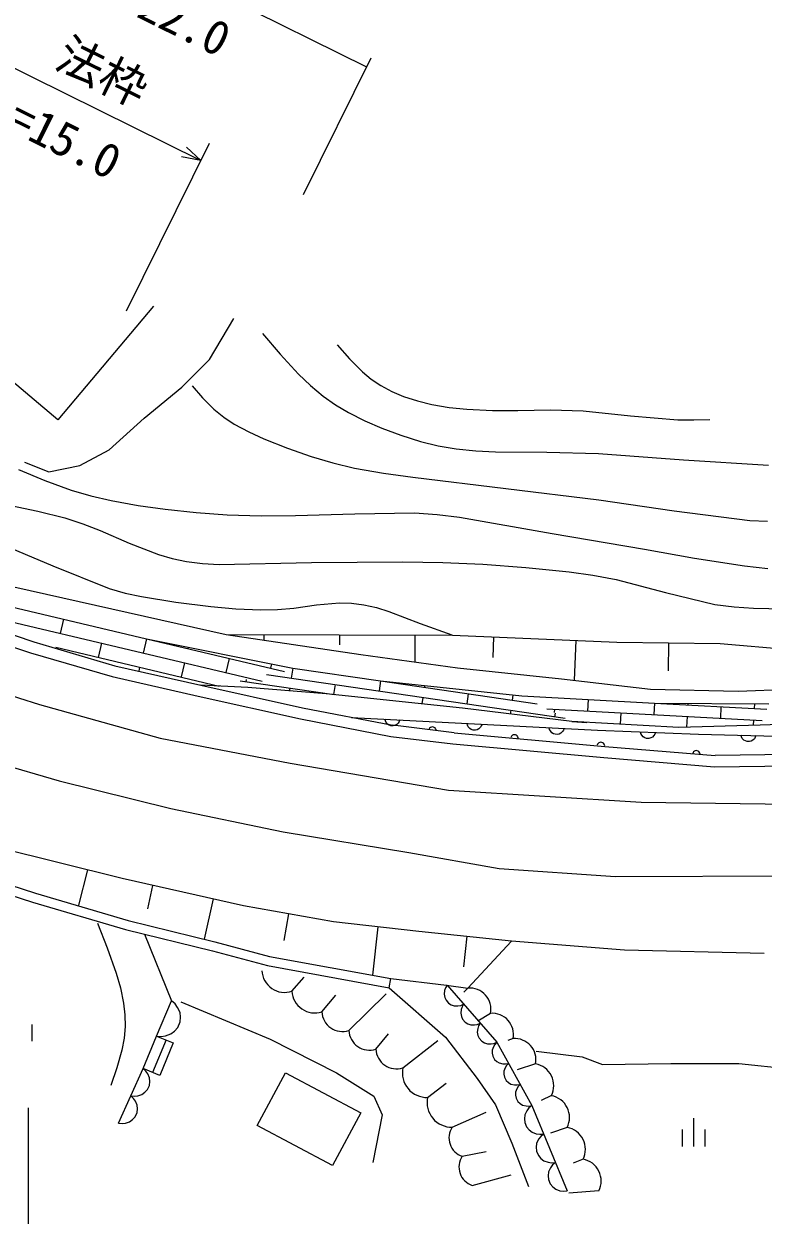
# Model space of a CAD drawing. Units: millimetres, scale not verified. Extents: x 40000 to 680000, y 20000 to 380000.
# Drawn here: x 508388 to 547762, y 249007 to 312458 of the extents above; entities that cross this region are included whole.
import ezdxf
from ezdxf.enums import TextEntityAlignment as Align

# ---------------------------------------------------------------- set-up
doc = ezdxf.new("R2010")
doc.units = ezdxf.units.MM
doc.header["$LTSCALE"] = 1000
doc.linetypes.add('CHAIN', pattern=[18.5, 12, -1.5, 3.5, -1.5])
for name, color, linetype, lineweight in [('M-BGD', 7, 'Continuous', 25), ('M-BMK', 2, 'CHAIN', 13), ('M-STR-HTXT', 7, 'Continuous', 13)]:
    doc.layers.add(name, color=color, linetype=linetype, lineweight=lineweight)
doc.styles.add('ＭＳ ゴシック', font='')
doc.styles.get('ＭＳ ゴシック').set_extended_font_data('MS Gothic')

msp = doc.modelspace()

# ---------------------------------------------------------------- linework, layer by layer
at = {"layer": 'M-BGD'}
for p, q in [((515302, 297420), (510199, 291373)), ((510199, 291373), (504077, 296540)), ((518274, 294586), (519577, 296757)), ((521099, 295969), (522041, 294857)), ((525069, 295358), (525724, 294618)), ((516798, 293110), (518274, 294586)), ((522041, 294857), (523022, 293793)), ((525724, 294618), (526422, 293921)), ((523022, 293793), (523656, 293188)), ((526422, 293921), (526894, 293531)), ((517346, 293176), (517905, 292534)), ((523656, 293188), (524335, 292623)), ((526894, 293531), (527403, 293190)), ((527403, 293190), (527990, 292875)), ((514801, 291460), (516798, 293110)), ((517905, 292534), (518511, 291932)), ((524335, 292623), (524983, 292166)), ((527990, 292875), (528609, 292613)), ((528609, 292613), (529351, 292370)), ((518511, 291932), (519031, 291517)), ((524983, 292166), (525676, 291752)), ((529351, 292370), (530115, 292184)), ((530115, 292184), (531043, 292026)), ((531043, 292026), (531983, 291928)), ((531983, 291928), (533340, 291869)), ((534691, 291869), (536433, 291891)), ((536433, 291891), (538170, 291853)), ((512934, 289767), (514801, 291460)), ((519031, 291517), (519596, 291144)), ((525676, 291752), (526544, 291313)), ((526544, 291313), (527450, 290923)), ((533340, 291869), (534691, 291869)), ((538170, 291853), (540689, 291578)), ((540689, 291578), (543216, 291365)), ((543216, 291365), (544064, 291367)), ((544064, 291367), (544924, 291387)), ((519596, 291144), (520364, 290724)), ((520364, 290724), (521165, 290355)), ((527450, 290923), (528470, 290545)), ((521165, 290355), (522425, 289854)), ((528470, 290545), (529516, 290221)), ((529516, 290221), (530458, 289990)), ((530458, 289990), (531420, 289816)), ((511371, 288942), (512934, 289767)), ((522425, 289854), (523694, 289412)), ((523694, 289412), (524840, 289074)), ((531420, 289816), (532452, 289707)), ((532452, 289707), (533499, 289656)), ((533499, 289656), (536248, 289643)), ((536248, 289643), (538994, 289570)), ((538994, 289570), (543511, 289230)), ((508110, 288714), (509501, 288144)), ((508419, 289115), (509721, 288594)), ((509721, 288594), (511371, 288942)), ((524840, 289074), (526000, 288794)), ((526000, 288794), (527545, 288526)), ((543511, 289230), (548050, 288948)), ((509501, 288144), (510918, 287628)), ((527545, 288526), (529099, 288318)), ((529099, 288318), (534049, 287716)), ((510918, 287628), (511961, 287322)), ((534049, 287716), (539010, 287113)), ((507702, 286805), (509142, 286503)), ((511961, 287322), (513031, 287071)), ((513031, 287071), (514469, 286809)), ((514469, 286809), (515918, 286607)), ((539010, 287113), (543021, 286528)), ((509142, 286503), (510576, 286140)), ((515918, 286607), (517560, 286427)), ((517560, 286427), (519214, 286307)), ((519214, 286307), (521030, 286256)), ((521030, 286256), (522857, 286265)), ((522857, 286265), (526024, 286365)), ((526024, 286365), (529199, 286405)), ((529199, 286405), (530401, 286328)), ((530401, 286328), (531599, 286191)), ((531599, 286191), (536518, 285314)), ((543021, 286528), (547046, 286003)), ((510576, 286140), (511528, 285832)), ((511528, 285832), (512462, 285466)), ((547046, 286003), (547996, 285974)), ((512462, 285466), (514005, 284802)), ((536518, 285314), (541447, 284486)), ((506960, 284842), (509935, 283590)), ((514005, 284802), (515558, 284198)), ((541447, 284486), (544101, 284008)), ((515558, 284198), (516296, 283979)), ((516296, 283979), (517048, 283819)), ((517048, 283819), (517911, 283708)), ((517911, 283708), (518797, 283655)), ((518797, 283655), (523702, 283761)), ((523702, 283761), (528564, 283806)), ((528564, 283806), (530700, 283776)), ((530700, 283776), (532835, 283685)), ((532835, 283685), (535127, 283511)), ((544101, 284008), (546770, 283589)), ((509935, 283590), (512941, 282392)), ((535127, 283511), (537427, 283276)), ((537427, 283276), (538686, 283100)), ((538686, 283100), (539933, 282864)), ((546770, 283589), (548011, 283449)), ((506393, 282808), (519167, 279929)), ((512941, 282392), (513782, 282144)), ((539933, 282864), (542553, 282169)), ((506101, 281791), (514914, 279701)), ((506101, 281791), (514914, 279701)), ((513782, 282144), (514649, 281951)), ((514649, 281951), (516488, 281661)), ((542553, 282169), (545193, 281531)), ((516488, 281661), (518341, 281430)), ((518341, 281430), (519676, 281308)), ((519676, 281308), (521015, 281247)), ((521015, 281247), (521893, 281264)), ((521893, 281264), (522769, 281342)), ((522769, 281342), (523980, 281507)), ((523980, 281507), (525194, 281612)), ((525194, 281612), (525844, 281596)), ((525844, 281596), (526490, 281519)), ((526490, 281519), (527163, 281373)), ((527163, 281373), (527828, 281166)), ((527828, 281166), (529498, 280527)), ((545193, 281531), (546217, 281404)), ((546217, 281404), (547253, 281335)), ((547253, 281335), (548885, 281307)), ((502392, 281016), (508750, 278962)), ((505761, 280604), (508926, 279536)), ((505887, 281045), (521077, 277444)), ((510508, 280746), (510329, 279992)), ((529498, 280527), (531178, 279911)), ((519167, 279929), (526333, 278863)), ((519167, 279929), (531221, 279892)), ((521176, 279923), (521175, 279631)), ((525194, 279911), (525192, 279384)), ((529212, 279899), (529207, 278473)), ((531221, 279892), (539967, 279525)), ((508926, 279536), (513236, 278272)), ((510098, 279251), (518795, 277189)), ((512532, 279470), (512354, 278716)), ((514914, 279701), (514736, 278947)), ((514914, 279701), (522707, 278143)), ((514914, 279701), (522273, 277957)), ((517136, 279257), (517118, 279179)), ((533407, 279801), (533361, 278702)), ((537780, 279617), (537691, 277500)), ((539967, 279525), (545479, 279451)), ((542723, 279488), (542703, 277998)), ((545479, 279451), (551138, 278974)), ((508750, 278962), (513085, 277691)), ((519321, 278657), (519142, 277903)), ((526333, 278863), (531478, 278165)), ((501833, 278515), (509229, 276204)), ((513236, 278272), (517812, 277235)), ((514557, 278194), (514507, 277984)), ((516939, 278425), (516760, 277671)), ((521580, 278368), (521524, 278134)), ((522707, 278143), (522629, 277609)), ((522707, 278143), (527383, 277459)), ((522707, 278143), (527383, 277459)), ((531478, 278165), (537027, 277577)), ((513085, 277691), (517680, 276650)), ((519915, 277462), (524911, 276731)), ((520231, 277539), (520213, 277418)), ((521311, 277802), (537215, 275475)), ((527383, 277459), (527305, 276925)), ((527383, 277459), (534910, 276660)), ((527383, 277459), (535734, 276236)), ((537027, 277577), (541767, 277026)), ((517680, 276650), (523114, 275435)), ((520312, 277116), (517812, 277235)), ((517812, 277235), (523236, 276022)), ((524494, 276774), (520312, 277116)), ((522551, 277076), (522528, 276917)), ((531755, 276014), (524494, 276774)), ((524967, 277267), (524889, 276734)), ((529734, 277209), (529721, 277116)), ((532059, 276774), (531981, 276241)), ((534437, 276710), (534397, 276432)), ((534910, 276660), (541981, 276280)), ((534910, 276660), (541981, 276280)), ((541767, 277026), (546434, 276916)), ((546434, 276916), (550954, 277100)), ((509229, 276204), (515643, 274412)), ((523236, 276022), (528033, 275096)), ((529643, 276583), (529593, 276240)), ((537571, 275292), (531755, 276014)), ((538445, 276470), (538412, 275859)), ((541981, 276280), (541948, 275669)), ((541981, 276280), (548063, 276242)), ((541981, 276280), (547950, 275959)), ((543753, 276269), (543748, 276185)), ((545516, 276090), (545483, 275479)), ((547297, 276247), (547284, 275995)), ((523114, 275435), (527940, 274503)), ((525833, 275521), (538947, 274833)), ((527644, 275334), (527619, 275427)), ((528418, 275385), (528381, 275295)), ((534319, 275899), (534289, 275699)), ((536240, 275976), (547710, 275360)), ((536645, 275954), (536635, 275773)), ((536684, 275748), (536657, 275557)), ((540180, 275764), (540147, 275154)), ((543715, 275574), (543684, 274998)), ((547251, 275384), (547235, 275092)), ((555324, 275406), (547607, 275102)), ((527688, 275253), (527644, 275334)), ((527761, 275161), (527688, 275253)), ((527847, 275109), (527761, 275161)), ((527939, 275076), (527847, 275109)), ((528063, 275069), (527939, 275076)), ((531305, 274705), (528033, 275096)), ((528158, 275092), (528063, 275069)), ((528249, 275136), (528158, 275092)), ((528329, 275220), (528249, 275136)), ((528381, 275295), (528329, 275220)), ((529973, 274911), (529952, 274867)), ((530001, 274946), (529973, 274911)), ((530045, 274986), (530001, 274946)), ((530091, 275004), (530045, 274986)), ((530140, 275013), (530091, 275004)), ((530201, 275006), (530140, 275013)), ((530246, 274986), (530201, 275006)), ((530287, 274957), (530246, 274986)), ((530320, 274908), (530287, 274957)), ((530340, 274867), (530320, 274908)), ((530349, 274819), (530340, 274867)), ((532016, 275104), (531990, 275198)), ((532059, 275024), (532016, 275104)), ((532133, 274932), (532059, 275024)), ((532218, 274880), (532133, 274932)), ((532310, 274847), (532218, 274880)), ((532434, 274840), (532310, 274847)), ((532530, 274863), (532434, 274840)), ((532620, 274907), (532530, 274863)), ((532700, 274990), (532620, 274907)), ((532752, 275066), (532700, 274990)), ((532789, 275156), (532752, 275066)), ((536387, 274875), (536362, 274969)), ((536431, 274795), (536387, 274875)), ((536504, 274703), (536431, 274795)), ((537072, 274761), (536991, 274677)), ((537124, 274837), (537072, 274761)), ((537161, 274927), (537124, 274837)), ((537570, 275292), (538380, 275249)), ((543273, 274988), (537571, 275292)), ((538947, 274833), (544310, 274634)), ((541255, 274655), (541229, 274749)), ((547607, 275102), (543273, 274988)), ((515643, 274412), (522576, 273083)), ((527940, 274503), (531242, 274108)), ((531305, 274705), (539331, 273972)), ((534341, 274487), (534321, 274442)), ((534367, 274523), (534341, 274487)), ((534410, 274564), (534367, 274523)), ((534455, 274584), (534410, 274564)), ((534504, 274595), (534455, 274584)), ((534565, 274589), (534504, 274595)), ((534611, 274570), (534565, 274589)), ((534653, 274543), (534611, 274570)), ((534688, 274495), (534653, 274543)), ((534708, 274455), (534688, 274495)), ((534719, 274407), (534708, 274455)), ((536589, 274650), (536504, 274703)), ((536682, 274617), (536589, 274650)), ((536805, 274611), (536682, 274617)), ((536901, 274634), (536805, 274611)), ((536991, 274677), (536901, 274634)), ((538971, 274123), (538944, 274086)), ((539013, 274163), (538971, 274123)), ((539059, 274183), (539013, 274163)), ((539107, 274194), (539059, 274183)), ((539169, 274189), (539107, 274194)), ((539215, 274170), (539169, 274189)), ((539256, 274142), (539215, 274170)), ((539291, 274095), (539256, 274142)), ((541300, 274576), (541255, 274655)), ((541375, 274485), (541300, 274576)), ((541461, 274434), (541375, 274485)), ((541554, 274402), (541461, 274434)), ((541678, 274398), (541554, 274402)), ((541773, 274422), (541678, 274398)), ((541863, 274467), (541773, 274422)), ((541942, 274552), (541863, 274467)), ((541993, 274628), (541942, 274552)), ((542028, 274719), (541993, 274628)), ((544310, 274634), (549645, 274492)), ((546605, 274481), (546578, 274574)), ((546651, 274402), (546605, 274481)), ((546727, 274312), (546651, 274402)), ((546813, 274262), (546727, 274312)), ((546907, 274231), (546813, 274262)), ((547031, 274228), (546907, 274231)), ((547125, 274253), (547031, 274228)), ((547215, 274299), (547125, 274253)), ((547293, 274385), (547215, 274299)), ((547343, 274462), (547293, 274385)), ((547377, 274553), (547343, 274462)), ((531242, 274108), (539280, 273374)), ((538944, 274086), (538924, 274041)), ((539312, 274054), (539291, 274095)), ((539323, 274007), (539312, 274054)), ((539331, 273972), (545200, 273495)), ((544031, 273643), (544011, 273598)), ((544057, 273680), (544031, 273643)), ((544100, 273720), (544057, 273680)), ((544146, 273740), (544100, 273720)), ((544194, 273751), (544146, 273740)), ((544255, 273746), (544194, 273751)), ((544301, 273727), (544255, 273746)), ((544343, 273699), (544301, 273727)), ((544378, 273652), (544343, 273699)), ((544398, 273611), (544378, 273652)), ((544409, 273564), (544398, 273611)), ((550603, 273551), (545200, 273495)), ((522576, 273083), (531013, 271639)), ((539280, 273374), (545179, 272894)), ((545179, 272894), (550626, 272951)), ((531013, 271639), (541261, 271003)), ((541261, 271003), (549640, 270888)), ((513633, 266936), (506192, 268777)), ((503926, 267264), (508856, 265675)), ((504264, 267680), (509003, 266153)), ((511773, 267397), (511307, 265513)), ((520096, 265487), (513633, 266936)), ((515249, 266574), (514969, 265327)), ((509003, 266153), (513938, 264704)), ((508856, 265675), (513808, 264221)), ((518480, 265849), (518000, 263706)), ((524874, 264626), (520096, 265487)), ((513938, 264704), (518560, 263568)), ((522485, 265056), (522228, 263629)), ((529417, 264116), (524874, 264626)), ((512304, 264551), (512833, 263237)), ((513808, 264221), (518435, 263084)), ((514814, 263974), (516258, 260425)), ((527244, 264371), (526966, 261785)), ((534352, 263607), (529417, 264116)), ((518560, 263568), (521467, 262785)), ((531983, 263862), (531808, 262231)), ((532042, 261101), (534352, 263607)), ((540370, 263130), (534352, 263607)), ((512833, 263237), (513307, 261899)), ((518435, 263084), (521357, 262296)), ((521467, 262785), (527929, 261610)), ((547815, 262939), (540370, 263130)), ((521357, 262296), (527840, 261118)), ((513307, 261899), (513533, 261107)), ((522666, 260936), (523316, 261675)), ((527840, 261118), (527929, 261610)), ((527929, 261610), (530906, 261257)), ((513533, 261107), (513703, 260291)), ((525700, 258847), (527691, 260788)), ((527840, 261118), (530853, 258483)), ((530799, 260968), (530773, 260772)), ((530844, 261115), (530799, 260968)), ((530928, 261254), (530844, 261115)), ((530906, 261257), (532042, 261101)), ((530928, 261254), (533573, 258217)), ((532042, 261101), (531829, 260877)), ((513703, 260291), (513775, 259676)), ((515460, 258549), (516258, 260425)), ((516442, 260258), (516258, 260425)), ((516579, 260073), (516442, 260258)), ((516744, 260368), (521515, 258380)), ((524262, 259842), (525001, 260729)), ((530773, 260772), (530809, 260608)), ((530809, 260608), (530875, 260456)), ((530875, 260456), (531012, 260299)), ((531012, 260299), (531153, 260213)), ((531153, 260213), (531311, 260155)), ((531311, 260155), (531508, 260153)), ((531508, 260153), (531658, 260181)), ((531658, 260181), (531809, 260242)), ((531809, 260242), (531726, 260102)), ((513775, 259676), (513786, 259059)), ((516708, 259802), (516579, 260073)), ((516732, 259548), (516708, 259802)), ((516709, 259297), (516732, 259548)), ((531680, 259956), (531655, 259760)), ((531655, 259760), (531691, 259596)), ((531726, 260102), (531680, 259956)), ((531691, 259596), (531757, 259444)), ((533242, 259755), (532568, 259340)), ((508823, 259171), (508823, 258271)), ((513786, 259059), (513728, 258426)), ((516421, 258816), (516585, 259007)), ((516585, 259007), (516709, 259297)), ((531757, 259444), (531893, 259287)), ((531893, 259287), (532035, 259201)), ((532035, 259201), (532193, 259142)), ((532193, 259142), (532390, 259141)), ((532390, 259141), (532539, 259168)), ((532562, 258943), (532536, 258747)), ((532539, 259168), (532691, 259229)), ((532608, 259090), (532562, 258943)), ((532691, 259229), (532608, 259090)), ((513728, 258426), (513610, 257799)), ((514741, 256813), (515460, 258549)), ((515966, 258339), (515247, 256603)), ((515460, 258549), (515706, 258527)), ((515460, 258549), (516342, 258183)), ((515706, 258527), (515937, 258562)), ((515937, 258562), (516221, 258657)), ((516221, 258657), (516421, 258816)), ((521515, 258380), (525044, 256590)), ((527139, 257852), (527809, 258660)), ((528577, 256857), (530440, 258305)), ((530853, 258483), (532538, 256295)), ((532536, 258747), (532573, 258583)), ((532573, 258583), (532638, 258431)), ((532638, 258431), (532775, 258274)), ((532775, 258274), (532916, 258188)), ((534442, 258409), (534164, 258305)), ((513610, 257799), (513342, 256851)), ((516342, 258183), (515623, 256447)), ((532916, 258188), (533074, 258130)), ((533074, 258130), (533271, 258128)), ((533271, 258128), (533421, 258156)), ((533394, 257975), (533331, 257797)), ((533331, 257797), (533332, 257637)), ((533332, 257637), (533363, 257481)), ((533467, 258103), (533394, 257975)), ((533421, 258156), (533573, 258217)), ((533573, 258217), (533467, 258103)), ((533573, 258217), (535435, 254847)), ((535681, 257734), (538116, 257435)), ((533363, 257481), (533459, 257307)), ((533459, 257307), (533574, 257199)), ((533574, 257199), (533710, 257112)), ((533710, 257112), (533894, 257071)), ((533894, 257071), (534039, 257067)), ((534087, 256980), (534015, 256852)), ((534039, 257067), (534193, 257094)), ((534193, 257094), (534087, 256980)), ((535642, 257064), (534666, 256739)), ((538116, 257435), (539210, 257038)), ((539210, 257038), (542838, 257087)), ((542838, 257087), (546466, 257087)), ((546466, 257087), (551685, 256541)), ((513342, 256851), (513018, 255920)), ((513427, 253904), (514741, 256813)), ((514882, 256679), (514741, 256813)), ((515623, 256447), (514741, 256813)), ((514986, 256531), (514882, 256679)), ((515082, 256317), (514986, 256531)), ((520821, 253786), (522319, 256594)), ((522319, 256594), (526328, 254456)), ((525044, 256590), (527032, 255348)), ((534015, 256852), (533952, 256674)), ((533952, 256674), (533953, 256514)), ((533953, 256514), (533984, 256358)), ((533984, 256358), (534080, 256184)), ((514972, 255697), (515074, 255922)), ((515074, 255922), (515097, 256118)), ((515097, 256118), (515082, 256317)), ((529893, 255276), (530883, 256029)), ((532538, 256295), (533513, 254877)), ((534080, 256184), (534195, 256075)), ((534195, 256075), (534331, 255989)), ((534331, 255989), (534515, 255948)), ((534515, 255948), (534660, 255944)), ((534636, 255729), (534573, 255551)), ((534708, 255857), (534636, 255729)), ((534660, 255944), (534814, 255970)), ((534814, 255970), (534708, 255857)), ((514225, 255225), (514084, 255358)), ((514084, 255358), (514276, 255337)), ((514329, 255077), (514225, 255225)), ((514276, 255337), (514457, 255361)), ((514425, 254863), (514329, 255077)), ((514457, 255361), (514681, 255430)), ((514681, 255430), (514841, 255551)), ((514841, 255551), (514972, 255697)), ((527032, 255348), (527480, 254354)), ((534573, 255551), (534574, 255390)), ((534574, 255390), (534604, 255235)), ((534604, 255235), (534701, 255061)), ((536484, 255372), (535937, 255113)), ((514316, 254243), (514417, 254468)), ((514417, 254468), (514440, 254664)), ((514440, 254664), (514425, 254863)), ((526328, 254456), (524830, 251648)), ((531208, 253694), (533011, 254492)), ((533513, 254877), (534371, 252837)), ((534701, 255061), (534816, 254952)), ((534816, 254952), (534951, 254866)), ((534951, 254866), (535135, 254825)), ((535174, 254565), (535068, 254348)), ((535135, 254825), (535281, 254821)), ((535284, 254718), (535174, 254565)), ((535281, 254821), (535435, 254847)), ((535435, 254847), (535284, 254718)), ((535435, 254847), (537326, 250295)), ((513427, 253904), (513619, 253883)), ((513619, 253883), (513800, 253906)), ((513800, 253906), (514024, 253976)), ((514024, 253976), (514184, 254096)), ((514184, 254096), (514316, 254243)), ((527480, 254354), (526983, 251819)), ((535068, 254348), (535047, 254143)), ((535047, 254143), (535064, 253941)), ((535064, 253941), (535162, 253706)), ((544051, 254169), (544051, 252669)), ((524830, 251648), (520821, 253786)), ((535162, 253706), (535293, 253551)), ((535293, 253551), (535453, 253422)), ((535453, 253422), (535681, 253344)), ((535681, 253344), (535866, 253318)), ((535914, 253200), (535804, 253048)), ((535866, 253318), (536065, 253330)), ((536065, 253330), (535914, 253200)), ((537326, 253680), (536440, 253369)), ((543451, 253573), (543451, 252673)), ((544651, 253573), (544651, 252673)), ((534371, 252837), (535257, 250532)), ((535699, 252831), (535677, 252626)), ((535677, 252626), (535694, 252424)), ((535804, 253048), (535699, 252831)), ((531740, 252143), (533011, 252394)), ((535694, 252424), (535792, 252189)), ((535792, 252189), (535923, 252034)), ((535923, 252034), (536084, 251905)), ((536084, 251905), (536312, 251827)), ((538169, 251987), (537651, 251773)), ((536329, 251313), (536308, 251109)), ((536312, 251827), (536496, 251801)), ((536435, 251531), (536329, 251313)), ((536545, 251683), (536435, 251531)), ((536496, 251801), (536696, 251813)), ((536696, 251813), (536545, 251683)), ((532272, 250591), (534341, 251152)), ((536308, 251109), (536325, 250907)), ((536325, 250907), (536423, 250671)), ((536423, 250671), (536554, 250517)), ((536554, 250517), (536714, 250388)), ((536714, 250388), (536942, 250309)), ((536942, 250309), (537127, 250283)), ((537127, 250283), (537326, 250295)), ((539011, 250295), (537415, 250177))]:
    msp.add_line(p, q, dxfattribs=at)
for centre, radius, start, end in [((522278, 262081), 1209, 182.45154, 288.71173), ((523874, 260988), 1209, 182.45154, 288.71173), ((532137, 259978), 1127, 348.59808, 94.85828), ((525354, 259884), 1093, 182.19516, 288.45537), ((533337, 258632), 1127, 348.59808, 94.85828), ((526793, 258889), 1093, 182.19516, 288.45537), ((534537, 257287), 1127, 348.59808, 94.85828), ((528231, 257894), 1093, 182.19516, 288.45537), ((535428, 255902), 1181, 333.33478, 79.595), ((529856, 256583), 1308, 167.89642, 271.60931), ((531171, 255002), 1308, 167.89642, 271.60931), ((536271, 254210), 1181, 333.33478, 79.595), ((532056, 253118), 1025, 145.79456, 252.05475), ((537113, 252518), 1181, 333.33478, 79.595), ((532588, 251566), 1025, 145.79456, 252.05475), ((537955, 250825), 1181, 333.33478, 79.595)]:
    msp.add_arc(centre, radius, start, end, dxfattribs=at)
at = {"layer": 'M-BMK'}
for p, q in [((505858, 273418), (510279, 272144)), ((510279, 272144), (516221, 270659)), ((516221, 270659), (522205, 269421)), ((522205, 269421), (528890, 268324)), ((528890, 268324), (533700, 267475)), ((533700, 267475), (539890, 267051)), ((539890, 267051), (551002, 267086))]:
    msp.add_line(p, q, dxfattribs=at)
at = {"layer": 'M-STR-HTXT'}
for p, q in [((506749, 320008), (526644, 310170)), ((505135, 311457), (517814, 305187)), ((523278, 303363), (526881, 310650)), ((518257, 306083), (513841, 297153)), ((517045, 305888), (517814, 305187)), ((517814, 305187), (516791, 305375)), ((508623, 254730), (508623, 231550))]:
    msp.add_line(p, q, dxfattribs=at)

# ---------------------------------------------------------------- texts
at = {"layer": 'M-STR-HTXT', "style": 'ＭＳ ゴシック'}
for s, p in [('L=22.0', (511839, 313477)), ('法枠', (509691, 309705)), ('L=15.0', (506016, 306938))]:
    msp.add_text(s, height=1833, rotation=333.7, dxfattribs=at).set_placement(p, align=Align.BOTTOM_LEFT)

doc.saveas('drawing.dxf')
